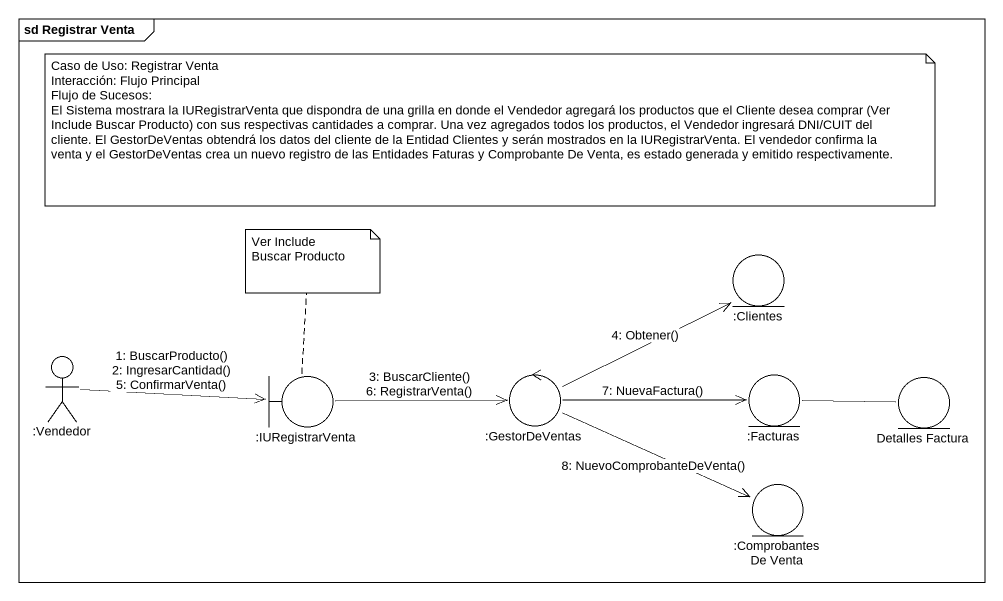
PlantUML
@startuml
mainframe sd Registrar Venta
entity ":Clientes" as Clientes
actor ":Vendedor" as Vendedor
boundary ":IURegistrarVenta" as IURegistrarVenta
control ":GestorDeVentas" as GestorDeVentas
entity ":Facturas" as Facturas
entity "Detalles Factura" as Detalles_Factura
entity ":Comprobantes De Venta" as Comprobantes_De_Venta
Facturas -right- Detalles_Factura
Vendedor -right-> IURegistrarVenta : 1: BuscarProducto()\n2: IngresarCantidad()\n5: ConfirmarVenta()
IURegistrarVenta -right-> GestorDeVentas : 3: BuscarCliente()\n6: RegistrarVenta()
GestorDeVentas -right-> Clientes : 4: Obtener()
GestorDeVentas -right-> Facturas : 7: NuevaFactura()
GestorDeVentas -right-> Comprobantes_De_Venta : 8: NuevoComprobanteDeVenta()
note as N1
  Caso de Uso: Registrar Venta
  Interacción: Flujo Principal
  Flujo de Sucesos:
  El Sistema mostrara la IURegistrarVenta que dispondra de una grilla en donde el Vendedor agregará los productos que el Cliente desea comprar (Ver Include Buscar Producto) con sus respectivas cantidades a comprar. Una vez agregados todos los productos, el Vendedor ingresará DNI/CUIT del cliente. El GestorDeVentas obtendrá los datos del cliente de la Entidad Clientes y serán mostrados en la IURegistrarVenta. El vendedor confirma la venta y el GestorDeVentas crea un nuevo registro de las Entidades Faturas y Comprobante De Venta, es estado generada y emitido respectivamente.
end note
note top of IURegistrarVenta
  Ver Include
  Buscar Producto
end note
@enduml
